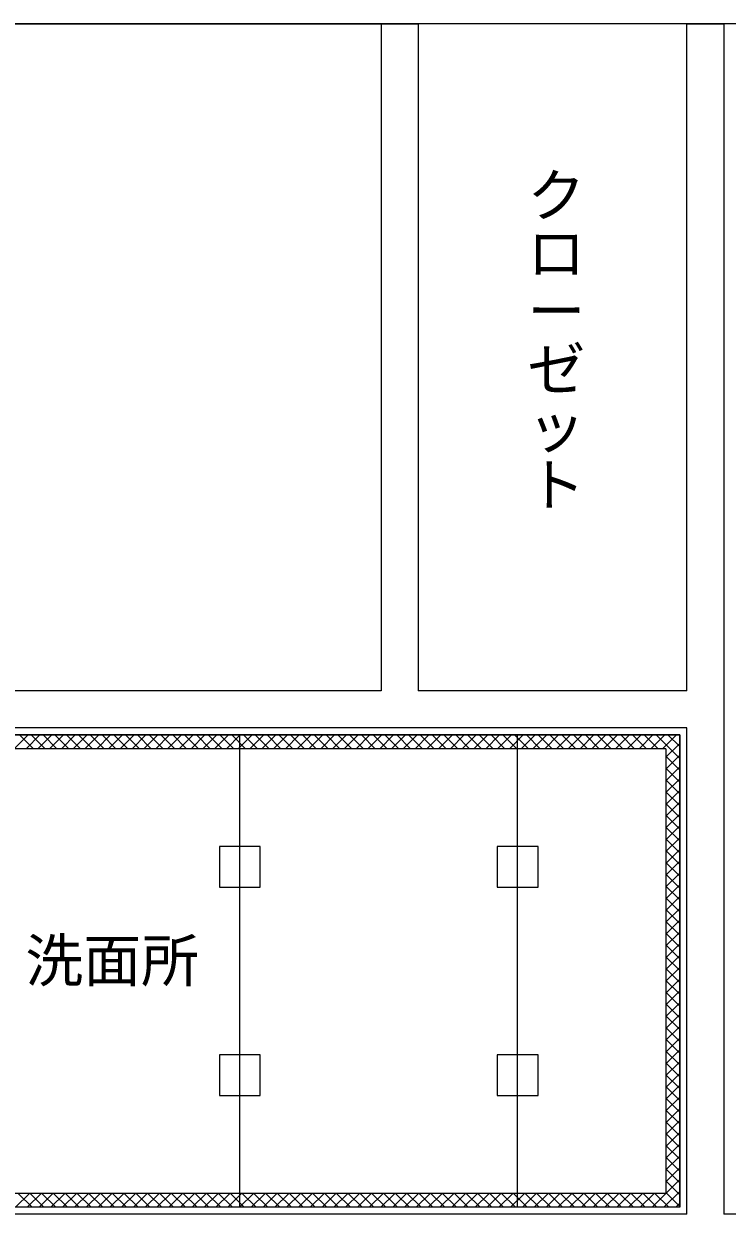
# Model space of a CAD drawing. Units: millimetres, scale not verified. Extents: x -6877 to 6873, y -4866 to 4752.
# Drawn here: x 156 to 1675, y 740 to 3310 of the extents above; entities that cross this region are included whole.
import ezdxf
from ezdxf.enums import TextEntityAlignment as Align

# ---------------------------------------------------------------- set-up
doc = ezdxf.new("R2010")
doc.units = ezdxf.units.MM
doc.header["$LTSCALE"] = 50
for name, color, linetype in [('1-1_中線', 7, 'Continuous'), ('1-2_太線１', 2, 'Continuous'), ('1-3_太線２', 3, 'Continuous'), ('1-4_細線', 4, 'Continuous'), ('1-6_文字', 4, 'Continuous'), ('1-A_中線', 4, 'Continuous'), ('1-B_太線１', 2, 'Continuous')]:
    doc.layers.add(name, color=color, linetype=linetype)
doc.styles.add('@ＭＳ ゴシック', font='')
doc.styles.add('ＭＳ ゴシック', font='')
doc.styles.get('@ＭＳ ゴシック').set_extended_font_data('@MS Gothic')
doc.styles.get('ＭＳ ゴシック').set_extended_font_data('MS Gothic')

msp = doc.modelspace()

# ---------------------------------------------------------------- linework, layer by layer
at = {"layer": '1-1_中線'}
for p, q in [((622.45, 755.4), (622.45, 1775.4)), ((1222.45, 755.4), (1222.45, 1775.4)), ((1572.45, 755.4), (-957.55, 755.4))]:
    msp.add_line(p, q, dxfattribs=at)
msp.add_lwpolyline([(1572.45, 755.4), (1572.45, 1775.4), (-957.55, 1775.4)], dxfattribs=at)
at = {"layer": '1-2_太線１'}
msp.add_line((-972.55, 3310.4), (927.45, 3310.4), dxfattribs=at)
msp.add_lwpolyline([(927.45, 3310.4), (927.45, 1870.4), (-972.55, 1870.4), (-972.55, 3310.4)], dxfattribs=at)
at = {"layer": '1-3_太線２'}
msp.add_line((5167.45, 3310.4), (-5482.55, 3310.4), dxfattribs=at)
at = {"layer": '1-4_細線'}
for p, q in [((927.45, 3310.4), (1007.45, 3310.4)), ((927.45, 3310.4), (927.45, 1870.4)), ((1007.45, 3310.4), (1007.45, 1870.4)), ((1587.45, 1870.4), (1587.45, 3310.4)), ((927.45, 1870.4), (-972.55, 1870.4)), ((1587.45, 1870.4), (1007.45, 1870.4)), ((1587.45, 1790.4), (-972.55, 1790.4)), ((1587.45, 740.4), (1587.45, 1790.4)), ((1587.45, 740.4), (-972.55, 740.4)), ((5717.45, 740.4), (1667.45, 740.4))]:
    msp.add_line(p, q, dxfattribs=at)
msp.add_lwpolyline([(1587.45, 3310.4), (1667.45, 3310.4), (1667.45, 740.4)], dxfattribs=at)
at = {"layer": '1-A_中線'}
for p, q in [((-957.55, 1775.4), (1572.45, 1775.4)), ((165.41, 1775.4), (135.41, 1745.4)), ((146.82, 1775.4), (176.82, 1745.4)), ((190.86, 1775.4), (160.86, 1745.4)), ((172.28, 1775.4), (202.28, 1745.4)), ((216.32, 1775.4), (186.32, 1745.4)), ((197.73, 1775.4), (227.73, 1745.4)), ((241.77, 1775.4), (211.77, 1745.4)), ((223.19, 1775.4), (253.19, 1745.4)), ((267.23, 1775.4), (237.23, 1745.4)), ((248.64, 1775.4), (278.64, 1745.4)), ((292.69, 1775.4), (262.69, 1745.4)), ((274.1, 1775.4), (304.1, 1745.4)), ((318.14, 1775.4), (288.14, 1745.4)), ((299.56, 1775.4), (329.56, 1745.4)), ((343.6, 1775.4), (313.6, 1745.4)), ((325.01, 1775.4), (355.01, 1745.4)), ((369.05, 1775.4), (339.05, 1745.4)), ((350.47, 1775.4), (380.47, 1745.4)), ((394.51, 1775.4), (364.51, 1745.4)), ((375.92, 1775.4), (405.92, 1745.4)), ((419.97, 1775.4), (389.97, 1745.4)), ((401.38, 1775.4), (431.38, 1745.4)), ((445.42, 1775.4), (415.42, 1745.4)), ((426.84, 1775.4), (456.84, 1745.4)), ((470.88, 1775.4), (440.88, 1745.4)), ((452.29, 1775.4), (482.29, 1745.4)), ((496.33, 1775.4), (466.33, 1745.4)), ((477.75, 1775.4), (507.75, 1745.4)), ((521.79, 1775.4), (491.79, 1745.4)), ((503.2, 1775.4), (533.2, 1745.4)), ((547.24, 1775.4), (517.24, 1745.4)), ((528.66, 1775.4), (558.66, 1745.4)), ((572.7, 1775.4), (542.7, 1745.4)), ((554.12, 1775.4), (584.12, 1745.4)), ((598.16, 1775.4), (568.16, 1745.4)), ((579.57, 1775.4), (609.57, 1745.4)), ((623.61, 1775.4), (593.61, 1745.4)), ((605.03, 1775.4), (635.03, 1745.4)), ((649.07, 1775.4), (619.07, 1745.4)), ((630.48, 1775.4), (660.48, 1745.4)), ((674.52, 1775.4), (644.52, 1745.4)), ((655.94, 1775.4), (685.94, 1745.4)), ((699.98, 1775.4), (669.98, 1745.4)), ((681.39, 1775.4), (711.39, 1745.4)), ((725.44, 1775.4), (695.44, 1745.4)), ((706.85, 1775.4), (736.85, 1745.4)), ((750.89, 1775.4), (720.89, 1745.4)), ((732.31, 1775.4), (762.31, 1745.4)), ((776.35, 1775.4), (746.35, 1745.4)), ((757.76, 1775.4), (787.76, 1745.4)), ((801.8, 1775.4), (771.8, 1745.4)), ((783.22, 1775.4), (813.22, 1745.4)), ((827.26, 1775.4), (797.26, 1745.4)), ((808.67, 1775.4), (838.67, 1745.4)), ((852.71, 1775.4), (822.71, 1745.4)), ((834.13, 1775.4), (864.13, 1745.4)), ((878.17, 1775.4), (848.17, 1745.4)), ((859.59, 1775.4), (889.59, 1745.4)), ((903.63, 1775.4), (873.63, 1745.4)), ((885.04, 1775.4), (915.04, 1745.4)), ((929.08, 1775.4), (899.08, 1745.4)), ((910.5, 1775.4), (940.5, 1745.4)), ((954.54, 1775.4), (924.54, 1745.4)), ((935.95, 1775.4), (965.95, 1745.4)), ((979.99, 1775.4), (949.99, 1745.4)), ((961.41, 1775.4), (991.41, 1745.4)), ((1005.45, 1775.4), (975.45, 1745.4)), ((986.86, 1775.4), (1016.86, 1745.4)), ((1030.91, 1775.4), (1000.91, 1745.4)), ((1012.32, 1775.4), (1042.32, 1745.4)), ((1056.36, 1775.4), (1026.36, 1745.4)), ((1037.78, 1775.4), (1067.78, 1745.4)), ((1081.82, 1775.4), (1051.82, 1745.4)), ((1063.23, 1775.4), (1093.23, 1745.4)), ((1107.27, 1775.4), (1077.27, 1745.4)), ((1088.69, 1775.4), (1118.69, 1745.4)), ((1132.73, 1775.4), (1102.73, 1745.4)), ((1114.14, 1775.4), (1144.14, 1745.4)), ((1158.18, 1775.4), (1128.18, 1745.4)), ((1139.6, 1775.4), (1169.6, 1745.4)), ((1183.64, 1775.4), (1153.64, 1745.4)), ((1165.06, 1775.4), (1195.06, 1745.4)), ((1209.1, 1775.4), (1179.1, 1745.4)), ((1190.51, 1775.4), (1220.51, 1745.4)), ((1234.55, 1775.4), (1204.55, 1745.4)), ((1215.97, 1775.4), (1245.97, 1745.4)), ((1260.01, 1775.4), (1230.01, 1745.4)), ((1241.42, 1775.4), (1271.42, 1745.4)), ((1285.46, 1775.4), (1255.46, 1745.4)), ((1266.88, 1775.4), (1296.88, 1745.4)), ((1310.92, 1775.4), (1280.92, 1745.4)), ((1292.33, 1775.4), (1322.33, 1745.4)), ((1336.38, 1775.4), (1306.38, 1745.4)), ((1317.79, 1775.4), (1347.79, 1745.4)), ((1361.83, 1775.4), (1331.83, 1745.4)), ((1343.25, 1775.4), (1373.25, 1745.4)), ((1387.29, 1775.4), (1357.29, 1745.4)), ((1368.7, 1775.4), (1398.7, 1745.4)), ((1412.74, 1775.4), (1382.74, 1745.4)), ((1394.16, 1775.4), (1424.16, 1745.4)), ((1438.2, 1775.4), (1408.2, 1745.4)), ((1419.61, 1775.4), (1449.61, 1745.4)), ((1463.65, 1775.4), (1433.65, 1745.4)), ((1445.07, 1775.4), (1475.07, 1745.4)), ((1489.11, 1775.4), (1459.11, 1745.4)), ((1470.53, 1775.4), (1500.53, 1745.4)), ((1514.57, 1775.4), (1484.57, 1745.4)), ((1495.98, 1775.4), (1525.98, 1745.4)), ((1540.02, 1775.4), (1510.02, 1745.4)), ((1521.44, 1775.4), (1572.45, 1724.4)), ((1565.48, 1775.4), (1535.48, 1745.4)), ((1546.89, 1775.4), (1572.45, 1749.85)), ((1572.35, 1775.4), (1572.45, 1775.31)), ((1572.45, 1775.4), (1572.45, 755.4)), ((1572.45, 1756.92), (1542.45, 1726.92)), ((1542.45, 1745.4), (-927.55, 1745.4)), ((1542.45, 1745.4), (1542.45, 785.4)), ((1572.45, 1731.46), (1542.45, 1701.46)), ((1542.45, 1728.94), (1572.45, 1698.94)), ((1572.45, 1706), (1542.45, 1676)), ((1542.45, 1703.48), (1572.45, 1673.48)), ((1572.45, 1680.55), (1542.45, 1650.55)), ((1542.45, 1678.03), (1572.45, 1648.03)), ((1572.45, 1655.09), (1542.45, 1625.09)), ((1542.45, 1652.57), (1572.45, 1622.57)), ((1572.45, 1629.64), (1542.45, 1599.64)), ((1542.45, 1627.12), (1572.45, 1597.12)), ((1572.45, 1604.18), (1542.45, 1574.18)), ((1542.45, 1601.66), (1572.45, 1571.66)), ((1572.45, 1578.73), (1542.45, 1548.73)), ((1542.45, 1576.2), (1572.45, 1546.2)), ((1572.45, 1553.27), (1542.45, 1523.27)), ((1542.45, 1550.75), (1572.45, 1520.75)), ((1572.45, 1527.81), (1542.45, 1497.81)), ((1542.45, 1525.29), (1572.45, 1495.29)), ((1572.45, 1502.36), (1542.45, 1472.36)), ((1542.45, 1499.84), (1572.45, 1469.84)), ((1572.45, 1476.9), (1542.45, 1446.9)), ((1542.45, 1474.38), (1572.45, 1444.38)), ((1572.45, 1451.45), (1542.45, 1421.45)), ((1542.45, 1448.92), (1572.45, 1418.92)), ((1572.45, 1425.99), (1542.45, 1395.99)), ((1542.45, 1423.47), (1572.45, 1393.47)), ((1572.45, 1400.53), (1542.45, 1370.53)), ((1542.45, 1398.01), (1572.45, 1368.01)), ((1572.45, 1375.08), (1542.45, 1345.08)), ((1542.45, 1372.56), (1572.45, 1342.56)), ((1572.45, 1349.62), (1542.45, 1319.62)), ((1542.45, 1347.1), (1572.45, 1317.1)), ((1572.45, 1324.17), (1542.45, 1294.17)), ((1542.45, 1321.65), (1572.45, 1291.65)), ((1572.45, 1298.71), (1542.45, 1268.71)), ((1542.45, 1296.19), (1572.45, 1266.19)), ((1572.45, 1273.26), (1542.45, 1243.26)), ((1542.45, 1270.73), (1572.45, 1240.73)), ((1572.45, 1247.8), (1542.45, 1217.8)), ((1542.45, 1245.28), (1572.45, 1215.28)), ((1572.45, 1222.34), (1542.45, 1192.34)), ((1542.45, 1219.82), (1572.45, 1189.82)), ((1572.45, 1196.89), (1542.45, 1166.89)), ((1542.45, 1194.37), (1572.45, 1164.37)), ((1572.45, 1171.43), (1542.45, 1141.43)), ((1542.45, 1168.91), (1572.45, 1138.91)), ((1572.45, 1145.98), (1542.45, 1115.98)), ((1542.45, 1143.45), (1572.45, 1113.45)), ((1572.45, 1120.52), (1542.45, 1090.52)), ((1542.45, 1118), (1572.45, 1088)), ((1572.45, 1095.06), (1542.45, 1065.06)), ((1542.45, 1092.54), (1572.45, 1062.54)), ((1572.45, 1069.61), (1542.45, 1039.61)), ((1542.45, 1067.09), (1572.45, 1037.09)), ((1572.45, 1044.15), (1542.45, 1014.15)), ((1542.45, 1041.63), (1572.45, 1011.63)), ((1572.45, 1018.7), (1542.45, 988.7)), ((1542.45, 1016.18), (1572.45, 986.18)), ((1572.45, 993.24), (1542.45, 963.24)), ((1542.45, 990.72), (1572.45, 960.72)), ((1572.45, 967.78), (1542.45, 937.78)), ((1542.45, 965.26), (1572.45, 935.26)), ((1572.45, 942.33), (1542.45, 912.33)), ((1542.45, 939.81), (1572.45, 909.81)), ((1572.45, 916.87), (1542.45, 886.87)), ((1542.45, 914.35), (1572.45, 884.35)), ((1572.45, 891.42), (1542.45, 861.42)), ((1542.45, 888.9), (1572.45, 858.9)), ((1572.45, 865.96), (1542.45, 835.96)), ((1542.45, 863.44), (1572.45, 833.44)), ((1572.45, 840.51), (1542.45, 810.51)), ((1542.45, 837.98), (1572.45, 807.98)), ((1572.45, 815.05), (1512.8, 755.4)), ((1542.45, 812.53), (1572.45, 782.53)), ((1542.45, 785.4), (-927.55, 785.4)), ((168.18, 785.4), (138.18, 755.4)), ((144.04, 785.4), (174.04, 755.4)), ((193.64, 785.4), (163.64, 755.4)), ((169.5, 785.4), (199.5, 755.4)), ((219.1, 785.4), (189.1, 755.4)), ((194.96, 785.4), (224.96, 755.4)), ((244.55, 785.4), (214.55, 755.4)), ((220.41, 785.4), (250.41, 755.4)), ((270.01, 785.4), (240.01, 755.4)), ((245.87, 785.4), (275.87, 755.4)), ((295.46, 785.4), (265.46, 755.4)), ((271.32, 785.4), (301.32, 755.4)), ((320.92, 785.4), (290.92, 755.4)), ((296.78, 785.4), (326.78, 755.4)), ((346.38, 785.4), (316.38, 755.4)), ((322.23, 785.4), (352.23, 755.4)), ((371.83, 785.4), (341.83, 755.4)), ((347.69, 785.4), (377.69, 755.4)), ((397.29, 785.4), (367.29, 755.4)), ((373.15, 785.4), (403.15, 755.4)), ((422.74, 785.4), (392.74, 755.4)), ((398.6, 785.4), (428.6, 755.4)), ((448.2, 785.4), (418.2, 755.4)), ((424.06, 785.4), (454.06, 755.4)), ((473.65, 785.4), (443.65, 755.4)), ((449.51, 785.4), (479.51, 755.4)), ((499.11, 785.4), (469.11, 755.4)), ((474.97, 785.4), (504.97, 755.4)), ((524.57, 785.4), (494.57, 755.4)), ((500.43, 785.4), (530.43, 755.4)), ((550.02, 785.4), (520.02, 755.4)), ((525.88, 785.4), (555.88, 755.4)), ((575.48, 785.4), (545.48, 755.4)), ((551.34, 785.4), (581.34, 755.4)), ((600.93, 785.4), (570.93, 755.4)), ((576.79, 785.4), (606.79, 755.4)), ((626.39, 785.4), (596.39, 755.4)), ((602.25, 785.4), (632.25, 755.4)), ((651.85, 785.4), (621.85, 755.4)), ((627.7, 785.4), (657.7, 755.4)), ((677.3, 785.4), (647.3, 755.4)), ((653.16, 785.4), (683.16, 755.4)), ((702.76, 785.4), (672.76, 755.4)), ((678.62, 785.4), (708.62, 755.4)), ((728.21, 785.4), (698.21, 755.4)), ((704.07, 785.4), (734.07, 755.4)), ((753.67, 785.4), (723.67, 755.4)), ((729.53, 785.4), (759.53, 755.4)), ((779.12, 785.4), (749.12, 755.4)), ((754.98, 785.4), (784.98, 755.4)), ((804.58, 785.4), (774.58, 755.4)), ((780.44, 785.4), (810.44, 755.4)), ((830.04, 785.4), (800.04, 755.4)), ((805.9, 785.4), (835.9, 755.4)), ((855.49, 785.4), (825.49, 755.4)), ((831.35, 785.4), (861.35, 755.4)), ((880.95, 785.4), (850.95, 755.4)), ((856.81, 785.4), (886.81, 755.4)), ((906.4, 785.4), (876.4, 755.4)), ((882.26, 785.4), (912.26, 755.4)), ((931.86, 785.4), (901.86, 755.4)), ((907.72, 785.4), (937.72, 755.4)), ((957.32, 785.4), (927.32, 755.4)), ((933.17, 785.4), (963.17, 755.4)), ((982.77, 785.4), (952.77, 755.4)), ((958.63, 785.4), (988.63, 755.4)), ((1008.23, 785.4), (978.23, 755.4)), ((984.09, 785.4), (1014.09, 755.4)), ((1033.68, 785.4), (1003.68, 755.4)), ((1009.54, 785.4), (1039.54, 755.4)), ((1059.14, 785.4), (1029.14, 755.4)), ((1035, 785.4), (1065, 755.4)), ((1084.6, 785.4), (1054.6, 755.4)), ((1060.45, 785.4), (1090.45, 755.4)), ((1110.05, 785.4), (1080.05, 755.4)), ((1085.91, 785.4), (1115.91, 755.4)), ((1135.51, 785.4), (1105.51, 755.4)), ((1111.37, 785.4), (1141.37, 755.4)), ((1160.96, 785.4), (1130.96, 755.4)), ((1136.82, 785.4), (1166.82, 755.4)), ((1186.42, 785.4), (1156.42, 755.4)), ((1162.28, 785.4), (1192.28, 755.4)), ((1211.87, 785.4), (1181.87, 755.4)), ((1187.73, 785.4), (1217.73, 755.4)), ((1237.33, 785.4), (1207.33, 755.4)), ((1213.19, 785.4), (1243.19, 755.4)), ((1262.79, 785.4), (1232.79, 755.4)), ((1238.64, 785.4), (1268.64, 755.4)), ((1288.24, 785.4), (1258.24, 755.4)), ((1264.1, 785.4), (1294.1, 755.4)), ((1313.7, 785.4), (1283.7, 755.4)), ((1289.56, 785.4), (1319.56, 755.4)), ((1339.15, 785.4), (1309.15, 755.4)), ((1315.01, 785.4), (1345.01, 755.4)), ((1364.61, 785.4), (1334.61, 755.4)), ((1340.47, 785.4), (1370.47, 755.4)), ((1390.07, 785.4), (1360.07, 755.4)), ((1365.92, 785.4), (1395.92, 755.4)), ((1415.52, 785.4), (1385.52, 755.4)), ((1391.38, 785.4), (1421.38, 755.4)), ((1440.98, 785.4), (1410.98, 755.4)), ((1416.84, 785.4), (1446.84, 755.4)), ((1466.43, 785.4), (1436.43, 755.4)), ((1442.29, 785.4), (1472.29, 755.4)), ((1491.89, 785.4), (1461.89, 755.4)), ((1467.75, 785.4), (1497.75, 755.4)), ((1517.34, 785.4), (1487.34, 755.4)), ((1493.2, 785.4), (1523.2, 755.4)), ((1518.66, 785.4), (1548.66, 755.4)), ((1572.45, 789.59), (1538.26, 755.4)), ((1542.45, 787.07), (1572.45, 757.07)), ((1572.45, 764.14), (1563.71, 755.4))]:
    msp.add_line(p, q, dxfattribs=at)
msp.add_lwpolyline([(1572.45, 755.4), (-957.55, 755.4), (-957.55, 1775.4)], dxfattribs=at)
at = {"layer": '1-B_太線１'}
for points in [[(578.45, 1534.4), (578.45, 1446.4), (666.45, 1446.4), (666.45, 1534.4)], [(1178.45, 1534.4), (1178.45, 1446.4), (1266.45, 1446.4), (1266.45, 1534.4)], [(578.45, 1084.4), (578.45, 996.4), (666.45, 996.4), (666.45, 1084.4)], [(1178.45, 1084.4), (1178.45, 996.4), (1266.45, 996.4), (1266.45, 1084.4)]]:
    msp.add_lwpolyline(points, close=True, dxfattribs=at)

# ---------------------------------------------------------------- texts
at = {"layer": '1-6_文字', "style": '@ＭＳ ゴシック'}
msp.add_text('クローゼット', height=91.64, rotation=270, dxfattribs=at).set_placement((1230.95, 3004.36), align=Align.BOTTOM_LEFT)
at = {"layer": '1-6_文字', "style": 'ＭＳ ゴシック'}
msp.add_text('洗面所', height=91.64, dxfattribs=at).set_placement((159.4, 1214.8), align=Align.BOTTOM_LEFT)

doc.saveas('drawing.dxf')
